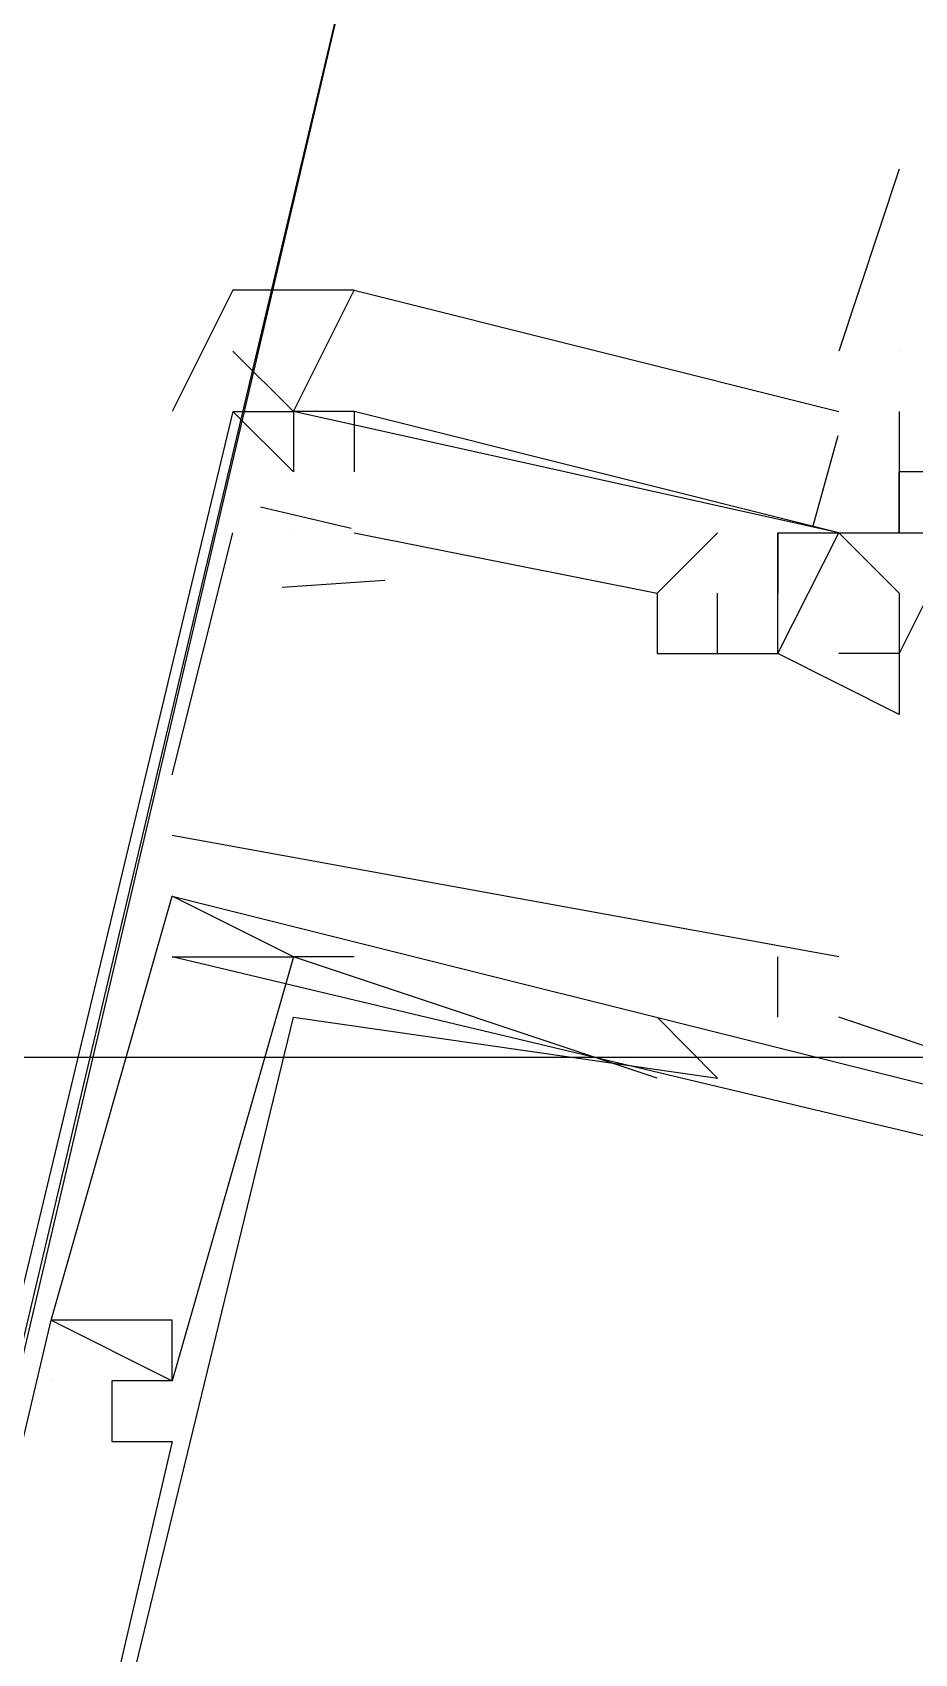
# Model space of a CAD drawing. Header units: feet. Extents: x -84 to 198, y -22 to 181.
# Drawn here: x 100.3292 to 100.5234, y 62.5177 to 62.8745 of the extents above; entities that cross this region are included whole.
import ezdxf

# ---------------------------------------------------------------- set-up
doc = ezdxf.new("R2010")
doc.units = ezdxf.units.FT
for name, color, linetype in [('A-AREA-UNIDAD', 30, 'CONTINUOUS'), ('A-LINEA', 7, 'CONTINUOUS'), ('A-MURO-CONCRETO', 8, 'CONTINUOUS')]:
    doc.layers.add(name, color=color, linetype=linetype)

msp = doc.modelspace()

# ---------------------------------------------------------------- linework, layer by layer
at = {"layer": 'A-AREA-UNIDAD'}
msp.add_lwpolyline([(116.56, 33.5644), (119.6, 36.0356), (121.728, 38.9156), (121.92, 38.9689), (123.36, 42.5244), (123.712, 45.9733), (123.12, 49.8844), (121.92, 53.5289), (119.68, 56.6933), (117.2, 58.4889), (116.96, 59.1289), (116.832, 58.4889), (116.512, 58.2933), (113.68, 58.9689), (113.44, 59.1644), (113.568, 59.7333), (112.56, 59.7333), (109.52, 60.48), (108.88, 60.48), (108.8, 60.7644), (104.56, 61.6533), (100.88, 62.6489), (100.32, 62.6489), (98.848, 56.64)], dxfattribs=at)
at = {"layer": 'A-LINEA'}
for p, q in [((100.52, 62.8444), (100.5067, 62.8044)), ((100.52, 62.8444), (100.5067, 62.8044)), ((100.3867, 62.7911), (100.3733, 62.8044)), ((100.3733, 62.8044), (100.3733, 62.8044)), ((100.3867, 62.7911), (100.3733, 62.8044)), ((100.3733, 62.8044), (100.3733, 62.8044)), ((100.3867, 62.7911), (100.3733, 62.8044)), ((100.3733, 62.8044), (100.3733, 62.8044)), ((100.3867, 62.7911), (100.3733, 62.8044)), ((100.3733, 62.8044), (100.3733, 62.8044)), ((100.3867, 62.7911), (100.3733, 62.8044)), ((100.3733, 62.8044), (100.3733, 62.8044)), ((100.3867, 62.7911), (100.3733, 62.8044)), ((100.3733, 62.8044), (100.3733, 62.8044)), ((100.52, 62.8044), (100.52, 62.8044)), ((100.52, 62.8044), (100.52, 62.8044)), ((100.3733, 62.7911), (100.3733, 62.7911)), ((100.3733, 62.7911), (100.3733, 62.7911)), ((100.3733, 62.7911), (100.3733, 62.7911)), ((100.3733, 62.7911), (100.3733, 62.7911)), ((100.3733, 62.7911), (100.3733, 62.7911)), ((100.3733, 62.7911), (100.3733, 62.7911)), ((100.3733, 62.7911), (100.3733, 62.7911)), ((100.3733, 62.7911), (100.3733, 62.7911)), ((100.3733, 62.7911), (100.3733, 62.7911)), ((100.3733, 62.7911), (100.3733, 62.7911)), ((100.3733, 62.7911), (100.3733, 62.7911)), ((100.3733, 62.7911), (100.3733, 62.7911)), ((100.3733, 62.7911), (100.3733, 62.7911)), ((100.3733, 62.7911), (100.3733, 62.7911)), ((100.3733, 62.7911), (100.3733, 62.7911)), ((100.3733, 62.7911), (100.3733, 62.7911)), ((100.3733, 62.7911), (100.3733, 62.7911)), ((100.3733, 62.7911), (100.3733, 62.7911)), ((100.3733, 62.7911), (100.3733, 62.7911)), ((100.3733, 62.7911), (100.3733, 62.7911)), ((100.3867, 62.7911), (100.3867, 62.7911)), ((100.3867, 62.7911), (100.3867, 62.7911)), ((100.3867, 62.7911), (100.3867, 62.7911)), ((100.3867, 62.7911), (100.3867, 62.7911)), ((100.3867, 62.7911), (100.3867, 62.7911)), ((100.3867, 62.7911), (100.3867, 62.7911)), ((100.3867, 62.7911), (100.3867, 62.7911)), ((100.3867, 62.7911), (100.3867, 62.7911)), ((100.3867, 62.7911), (100.3867, 62.7911)), ((100.3867, 62.7911), (100.3867, 62.7911)), ((100.3867, 62.7911), (100.3867, 62.7911)), ((100.3867, 62.7911), (100.3867, 62.7911)), ((100.3867, 62.7911), (100.3867, 62.7911)), ((100.3867, 62.7911), (100.3867, 62.7911)), ((100.3867, 62.7911), (100.3867, 62.7911)), ((100.3867, 62.7911), (100.3867, 62.7911)), ((100.3867, 62.7911), (100.3867, 62.7911)), ((100.3867, 62.7911), (100.3867, 62.7911)), ((100.5067, 62.7644), (100.4, 62.7911)), ((100.4, 62.7911), (100.4, 62.7778)), ((100.4, 62.7911), (100.4, 62.7911)), ((100.4, 62.7911), (100.4, 62.7911)), ((100.5067, 62.7644), (100.4, 62.7911)), ((100.4, 62.7911), (100.4, 62.7778)), ((100.4, 62.7911), (100.4, 62.7911)), ((100.4, 62.7911), (100.4, 62.7911)), ((100.5067, 62.7644), (100.4, 62.7911)), ((100.4, 62.7911), (100.4, 62.7778)), ((100.4, 62.7911), (100.4, 62.7911)), ((100.4, 62.7911), (100.4, 62.7911)), ((100.5067, 62.7644), (100.4, 62.7911)), ((100.4, 62.7911), (100.4, 62.7778)), ((100.4, 62.7911), (100.4, 62.7911)), ((100.4, 62.7911), (100.4, 62.7911)), ((100.5067, 62.7644), (100.4, 62.7911)), ((100.4, 62.7911), (100.4, 62.7778)), ((100.4, 62.7911), (100.4, 62.7911)), ((100.4, 62.7911), (100.4, 62.7911)), ((100.5067, 62.7644), (100.4, 62.7911)), ((100.4, 62.7911), (100.4, 62.7778)), ((100.4, 62.7911), (100.4, 62.7911)), ((100.4, 62.7911), (100.4, 62.7911)), ((100.52, 62.7911), (100.52, 62.7911)), ((100.52, 62.7911), (100.52, 62.7911)), ((100.5011, 62.7659), (100.5066, 62.7858)), ((100.5011, 62.7659), (100.5066, 62.7858)), ((100.5011, 62.7659), (100.5066, 62.7858)), ((100.5011, 62.7659), (100.5066, 62.7858)), ((100.5011, 62.7659), (100.5066, 62.7858)), ((100.5011, 62.7659), (100.5066, 62.7858)), ((100.4, 62.7778), (100.4, 62.7778)), ((100.4, 62.7778), (100.4, 62.7778)), ((100.4, 62.7778), (100.4, 62.7778)), ((100.4, 62.7778), (100.4, 62.7778)), ((100.4, 62.7778), (100.4, 62.7778)), ((100.4, 62.7778), (100.4, 62.7778)), ((100.52, 62.7778), (100.52, 62.7778)), ((100.52, 62.7778), (100.52, 62.7778)), ((100.52, 62.7778), (100.52, 62.7778)), ((100.52, 62.7778), (100.52, 62.7778)), ((100.52, 62.7778), (100.52, 62.7778)), ((100.52, 62.7778), (100.52, 62.7778)), ((100.3794, 62.7701), (100.3994, 62.7654)), ((100.3794, 62.7701), (100.3994, 62.7654)), ((100.3794, 62.7701), (100.3994, 62.7654)), ((100.3794, 62.7701), (100.3994, 62.7654)), ((100.3794, 62.7701), (100.3994, 62.7654)), ((100.3794, 62.7701), (100.3994, 62.7654)), ((100.36, 62.7111), (100.3733, 62.7644)), ((100.36, 62.7111), (100.3733, 62.7644)), ((100.36, 62.7111), (100.3733, 62.7644)), ((100.36, 62.7111), (100.3733, 62.7644)), ((100.36, 62.7111), (100.3733, 62.7644)), ((100.36, 62.7111), (100.3733, 62.7644)), ((100.3733, 62.7644), (100.3733, 62.7644)), ((100.3733, 62.7644), (100.3733, 62.7644)), ((100.3733, 62.7644), (100.3733, 62.7644)), ((100.3733, 62.7644), (100.3733, 62.7644)), ((100.3733, 62.7644), (100.3733, 62.7644)), ((100.3733, 62.7644), (100.3733, 62.7644)), ((100.3867, 62.7644), (100.3867, 62.7644)), ((100.3867, 62.7644), (100.3867, 62.7644)), ((100.3867, 62.7644), (100.3867, 62.7644)), ((100.3867, 62.7644), (100.3867, 62.7644)), ((100.3867, 62.7644), (100.3867, 62.7644)), ((100.3867, 62.7644), (100.3867, 62.7644)), ((100.3867, 62.7644), (100.3867, 62.7644)), ((100.3867, 62.7644), (100.3867, 62.7644)), ((100.3867, 62.7644), (100.3867, 62.7644)), ((100.3867, 62.7644), (100.3867, 62.7644)), ((100.3867, 62.7644), (100.3867, 62.7644)), ((100.3867, 62.7644), (100.3867, 62.7644)), ((100.4, 62.7644), (100.4667, 62.7511)), ((100.4, 62.7644), (100.4, 62.7644)), ((100.4, 62.7644), (100.4667, 62.7511)), ((100.4, 62.7644), (100.4, 62.7644)), ((100.4, 62.7644), (100.4667, 62.7511)), ((100.4, 62.7644), (100.4, 62.7644)), ((100.4, 62.7644), (100.4667, 62.7511)), ((100.4, 62.7644), (100.4, 62.7644)), ((100.4, 62.7644), (100.4667, 62.7511)), ((100.4, 62.7644), (100.4, 62.7644)), ((100.4, 62.7644), (100.4667, 62.7511)), ((100.4, 62.7644), (100.4, 62.7644)), ((100.4667, 62.7511), (100.48, 62.7644)), ((100.4667, 62.7511), (100.48, 62.7644)), ((100.4667, 62.7511), (100.48, 62.7644)), ((100.4667, 62.7511), (100.48, 62.7644)), ((100.4667, 62.7511), (100.48, 62.7644)), ((100.4667, 62.7511), (100.48, 62.7644)), ((100.48, 62.7644), (100.48, 62.7644)), ((100.48, 62.7644), (100.48, 62.7644)), ((100.48, 62.7644), (100.48, 62.7644)), ((100.48, 62.7644), (100.48, 62.7644)), ((100.48, 62.7644), (100.48, 62.7644)), ((100.48, 62.7644), (100.48, 62.7644)), ((100.4933, 62.7644), (100.4933, 62.7644)), ((100.4933, 62.7644), (100.4933, 62.7644)), ((100.4933, 62.7644), (100.4933, 62.7644)), ((100.4933, 62.7644), (100.4933, 62.7644)), ((100.4933, 62.7644), (100.4933, 62.7644)), ((100.4933, 62.7644), (100.4933, 62.7644)), ((100.4933, 62.7644), (100.4933, 62.7644)), ((100.4933, 62.7644), (100.4933, 62.7644)), ((100.4933, 62.7644), (100.4933, 62.7644)), ((100.4933, 62.7644), (100.4933, 62.7644)), ((100.4933, 62.7644), (100.4933, 62.7644)), ((100.4933, 62.7644), (100.4933, 62.7644)), ((100.4933, 62.7644), (100.4933, 62.7644)), ((100.4933, 62.7644), (100.4933, 62.7644)), ((100.4933, 62.7644), (100.4933, 62.7644)), ((100.4933, 62.7644), (100.4933, 62.7644)), ((100.4933, 62.7644), (100.4933, 62.7644)), ((100.4933, 62.7644), (100.4933, 62.7644)), ((100.4933, 62.7644), (100.4933, 62.7644)), ((100.4933, 62.7644), (100.4933, 62.7644)), ((100.5067, 62.7644), (100.5067, 62.7644)), ((100.5067, 62.7644), (100.5067, 62.7644)), ((100.5067, 62.7644), (100.5067, 62.7644)), ((100.5067, 62.7644), (100.5067, 62.7644)), ((100.5067, 62.7644), (100.5067, 62.7644)), ((100.5067, 62.7644), (100.5067, 62.7644)), ((100.5067, 62.7644), (100.5067, 62.7644)), ((100.5067, 62.7644), (100.5067, 62.7644)), ((100.5067, 62.7644), (100.5067, 62.7644)), ((100.5067, 62.7644), (100.5067, 62.7644)), ((100.52, 62.7644), (100.52, 62.7644)), ((100.52, 62.7644), (100.52, 62.7644)), ((100.52, 62.7644), (100.52, 62.7644)), ((100.52, 62.7644), (100.52, 62.7644)), ((100.3842, 62.7524), (100.4068, 62.754)), ((100.3842, 62.7524), (100.4068, 62.754)), ((100.3842, 62.7524), (100.4068, 62.754)), ((100.3842, 62.7524), (100.4068, 62.754)), ((100.3842, 62.7524), (100.4068, 62.754)), ((100.3842, 62.7524), (100.4068, 62.754)), ((100.4667, 62.7511), (100.4667, 62.7511)), ((100.4667, 62.7511), (100.4667, 62.7511)), ((100.4667, 62.7511), (100.4667, 62.7511)), ((100.4667, 62.7511), (100.4667, 62.7511)), ((100.4667, 62.7511), (100.4667, 62.7511)), ((100.4667, 62.7511), (100.4667, 62.7511)), ((100.4667, 62.7511), (100.4667, 62.7511)), ((100.4667, 62.7511), (100.4667, 62.7511)), ((100.4667, 62.7511), (100.4667, 62.7511)), ((100.4667, 62.7511), (100.4667, 62.7511)), ((100.4667, 62.7511), (100.4667, 62.7511)), ((100.4667, 62.7511), (100.4667, 62.7511)), ((100.48, 62.7378), (100.48, 62.7511)), ((100.48, 62.7511), (100.48, 62.7511)), ((100.48, 62.7511), (100.48, 62.7511)), ((100.48, 62.7378), (100.48, 62.7511)), ((100.48, 62.7511), (100.48, 62.7511)), ((100.48, 62.7511), (100.48, 62.7511)), ((100.48, 62.7378), (100.48, 62.7511)), ((100.48, 62.7511), (100.48, 62.7511)), ((100.48, 62.7511), (100.48, 62.7511)), ((100.48, 62.7378), (100.48, 62.7511)), ((100.48, 62.7511), (100.48, 62.7511)), ((100.48, 62.7511), (100.48, 62.7511)), ((100.48, 62.7378), (100.48, 62.7511)), ((100.48, 62.7511), (100.48, 62.7511)), ((100.48, 62.7511), (100.48, 62.7511)), ((100.48, 62.7378), (100.48, 62.7511)), ((100.48, 62.7511), (100.48, 62.7511)), ((100.48, 62.7511), (100.48, 62.7511)), ((100.4933, 62.7511), (100.4933, 62.7511)), ((100.4933, 62.7511), (100.4933, 62.7511)), ((100.4933, 62.7511), (100.4933, 62.7511)), ((100.4933, 62.7511), (100.4933, 62.7511)), ((100.4933, 62.7511), (100.4933, 62.7511)), ((100.4933, 62.7511), (100.4933, 62.7511)), ((100.4933, 62.7511), (100.4933, 62.7511)), ((100.4933, 62.7511), (100.4933, 62.7511)), ((100.4933, 62.7511), (100.4933, 62.7511)), ((100.4933, 62.7511), (100.4933, 62.7511)), ((100.4933, 62.7511), (100.4933, 62.7511)), ((100.4933, 62.7511), (100.4933, 62.7511)), ((100.4933, 62.7511), (100.4933, 62.7511)), ((100.4933, 62.7511), (100.4933, 62.7511)), ((100.4933, 62.7511), (100.4933, 62.7511)), ((100.4933, 62.7511), (100.4933, 62.7511)), ((100.4933, 62.7511), (100.4933, 62.7511)), ((100.4933, 62.7511), (100.4933, 62.7511)), ((100.4933, 62.7511), (100.4933, 62.7511)), ((100.4933, 62.7511), (100.4933, 62.7511)), ((100.52, 62.7511), (100.52, 62.7511)), ((100.52, 62.7511), (100.52, 62.7511)), ((100.4667, 62.7378), (100.4667, 62.7378)), ((100.4667, 62.7378), (100.4667, 62.7378)), ((100.4667, 62.7378), (100.4667, 62.7378)), ((100.4667, 62.7378), (100.4667, 62.7378)), ((100.4667, 62.7378), (100.4667, 62.7378)), ((100.4667, 62.7378), (100.4667, 62.7378)), ((100.48, 62.7378), (100.48, 62.7378)), ((100.48, 62.7378), (100.48, 62.7378)), ((100.48, 62.7378), (100.48, 62.7378)), ((100.48, 62.7378), (100.48, 62.7378)), ((100.48, 62.7378), (100.48, 62.7378)), ((100.48, 62.7378), (100.48, 62.7378)), ((100.4933, 62.7378), (100.4933, 62.7378)), ((100.4933, 62.7378), (100.4933, 62.7378)), ((100.4933, 62.7378), (100.4933, 62.7378)), ((100.4933, 62.7378), (100.4933, 62.7378)), ((100.4933, 62.7378), (100.4933, 62.7378)), ((100.4933, 62.7378), (100.4933, 62.7378)), ((100.4933, 62.7378), (100.4933, 62.7378)), ((100.4933, 62.7378), (100.4933, 62.7378)), ((100.4933, 62.7378), (100.4933, 62.7378)), ((100.4933, 62.7378), (100.4933, 62.7378)), ((100.5067, 62.7378), (100.5067, 62.7378)), ((100.5067, 62.7378), (100.5067, 62.7378)), ((100.52, 62.7378), (100.52, 62.7378)), ((100.52, 62.7378), (100.52, 62.7378)), ((100.52, 62.7378), (100.52, 62.7378)), ((100.52, 62.7378), (100.52, 62.7378)), ((100.52, 62.7244), (100.52, 62.7244)), ((100.52, 62.7244), (100.52, 62.7244)), ((100.36, 62.7111), (100.36, 62.7111)), ((100.36, 62.7111), (100.36, 62.7111)), ((100.36, 62.7111), (100.36, 62.7111)), ((100.36, 62.7111), (100.36, 62.7111)), ((100.36, 62.7111), (100.36, 62.7111)), ((100.36, 62.7111), (100.36, 62.7111)), ((100.5067, 62.6711), (100.36, 62.6978)), ((100.36, 62.6978), (100.36, 62.6978)), ((100.5067, 62.6711), (100.36, 62.6978)), ((100.36, 62.6978), (100.36, 62.6978)), ((100.5067, 62.6711), (100.36, 62.6978)), ((100.36, 62.6978), (100.36, 62.6978)), ((100.5067, 62.6711), (100.36, 62.6978)), ((100.36, 62.6978), (100.36, 62.6978)), ((100.5067, 62.6711), (100.36, 62.6978)), ((100.36, 62.6978), (100.36, 62.6978)), ((100.5067, 62.6711), (100.36, 62.6978)), ((100.36, 62.6978), (100.36, 62.6978)), ((100.3333, 62.5911), (100.36, 62.6844)), ((100.3333, 62.5911), (100.36, 62.6844)), ((100.3333, 62.5911), (100.36, 62.6844)), ((100.3333, 62.5911), (100.36, 62.6844)), ((100.3333, 62.5911), (100.36, 62.6844)), ((100.3333, 62.5911), (100.36, 62.6844)), ((100.36, 62.6844), (100.36, 62.6844)), ((100.36, 62.6844), (100.5733, 62.6311)), ((100.36, 62.6844), (100.36, 62.6844)), ((100.36, 62.6844), (100.36, 62.6844)), ((100.36, 62.6844), (100.5733, 62.6311)), ((100.36, 62.6844), (100.36, 62.6844)), ((100.36, 62.6844), (100.36, 62.6844)), ((100.36, 62.6844), (100.5733, 62.6311)), ((100.36, 62.6844), (100.36, 62.6844)), ((100.36, 62.6844), (100.36, 62.6844)), ((100.36, 62.6844), (100.5733, 62.6311)), ((100.36, 62.6844), (100.36, 62.6844)), ((100.36, 62.6844), (100.36, 62.6844)), ((100.36, 62.6844), (100.5733, 62.6311)), ((100.36, 62.6844), (100.36, 62.6844)), ((100.36, 62.6844), (100.36, 62.6844)), ((100.36, 62.6844), (100.5733, 62.6311)), ((100.36, 62.6844), (100.36, 62.6844)), ((100.36, 62.6711), (100.36, 62.6711)), ((100.36, 62.6711), (100.36, 62.6711)), ((100.36, 62.6711), (100.36, 62.6711)), ((100.36, 62.6711), (100.36, 62.6711)), ((100.36, 62.6711), (100.36, 62.6711)), ((100.36, 62.6711), (100.36, 62.6711)), ((100.36, 62.6711), (100.36, 62.6711)), ((100.36, 62.6711), (100.36, 62.6711)), ((100.36, 62.6711), (100.36, 62.6711)), ((100.36, 62.6711), (100.36, 62.6711)), ((100.36, 62.6711), (100.36, 62.6711)), ((100.36, 62.6711), (100.36, 62.6711)), ((100.4667, 62.6444), (100.3867, 62.6711)), ((100.3867, 62.6711), (100.3867, 62.6711)), ((100.3867, 62.6711), (100.3867, 62.6711)), ((100.3867, 62.6711), (100.3867, 62.6711)), ((100.4667, 62.6444), (100.3867, 62.6711)), ((100.3867, 62.6711), (100.3867, 62.6711)), ((100.3867, 62.6711), (100.3867, 62.6711)), ((100.3867, 62.6711), (100.3867, 62.6711)), ((100.4667, 62.6444), (100.3867, 62.6711)), ((100.3867, 62.6711), (100.3867, 62.6711)), ((100.3867, 62.6711), (100.3867, 62.6711)), ((100.3867, 62.6711), (100.3867, 62.6711)), ((100.4667, 62.6444), (100.3867, 62.6711)), ((100.3867, 62.6711), (100.3867, 62.6711)), ((100.3867, 62.6711), (100.3867, 62.6711)), ((100.3867, 62.6711), (100.3867, 62.6711)), ((100.4667, 62.6444), (100.3867, 62.6711)), ((100.3867, 62.6711), (100.3867, 62.6711)), ((100.3867, 62.6711), (100.3867, 62.6711)), ((100.3867, 62.6711), (100.3867, 62.6711)), ((100.4667, 62.6444), (100.3867, 62.6711)), ((100.3867, 62.6711), (100.3867, 62.6711)), ((100.3867, 62.6711), (100.3867, 62.6711)), ((100.3867, 62.6711), (100.3867, 62.6711)), ((100.4, 62.6711), (100.4, 62.6711)), ((100.4, 62.6711), (100.4, 62.6711)), ((100.4, 62.6711), (100.4, 62.6711)), ((100.4, 62.6711), (100.4, 62.6711)), ((100.4, 62.6711), (100.4, 62.6711)), ((100.4, 62.6711), (100.4, 62.6711)), ((100.4933, 62.6578), (100.4933, 62.6711)), ((100.4933, 62.6711), (100.4933, 62.6711)), ((100.4933, 62.6578), (100.4933, 62.6711)), ((100.4933, 62.6711), (100.4933, 62.6711)), ((100.4933, 62.6578), (100.4933, 62.6711)), ((100.4933, 62.6711), (100.4933, 62.6711)), ((100.4933, 62.6578), (100.4933, 62.6711)), ((100.4933, 62.6711), (100.4933, 62.6711)), ((100.4933, 62.6578), (100.4933, 62.6711)), ((100.4933, 62.6711), (100.4933, 62.6711)), ((100.4933, 62.6578), (100.4933, 62.6711)), ((100.4933, 62.6711), (100.4933, 62.6711)), ((100.5067, 62.6711), (100.5067, 62.6711)), ((100.5067, 62.6711), (100.5067, 62.6711)), ((100.5067, 62.6711), (100.5067, 62.6711)), ((100.5067, 62.6711), (100.5067, 62.6711)), ((100.5067, 62.6711), (100.5067, 62.6711)), ((100.5067, 62.6711), (100.5067, 62.6711)), ((100.3867, 62.6578), (100.3867, 62.6578)), ((100.3867, 62.6578), (100.3867, 62.6578)), ((100.3867, 62.6578), (100.3867, 62.6578)), ((100.3867, 62.6578), (100.3867, 62.6578)), ((100.3867, 62.6578), (100.3867, 62.6578)), ((100.3867, 62.6578), (100.3867, 62.6578)), ((100.4667, 62.6578), (100.4667, 62.6578)), ((100.4667, 62.6578), (100.4667, 62.6578)), ((100.4667, 62.6578), (100.4667, 62.6578)), ((100.4667, 62.6578), (100.4667, 62.6578)), ((100.4667, 62.6578), (100.4667, 62.6578)), ((100.4667, 62.6578), (100.4667, 62.6578)), ((100.4933, 62.6578), (100.4933, 62.6578)), ((100.4933, 62.6578), (100.4933, 62.6578)), ((100.4933, 62.6578), (100.4933, 62.6578)), ((100.4933, 62.6578), (100.4933, 62.6578)), ((100.4933, 62.6578), (100.4933, 62.6578)), ((100.4933, 62.6578), (100.4933, 62.6578)), ((100.5067, 62.6578), (100.5067, 62.6578)), ((100.5067, 62.6578), (100.5067, 62.6578)), ((100.5067, 62.6578), (100.5067, 62.6578)), ((100.5067, 62.6578), (100.5067, 62.6578)), ((100.5067, 62.6578), (100.5067, 62.6578)), ((100.5067, 62.6578), (100.5067, 62.6578)), ((100.4667, 62.6444), (100.4667, 62.6444)), ((100.4667, 62.6444), (100.4667, 62.6444)), ((100.4667, 62.6444), (100.4667, 62.6444)), ((100.4667, 62.6444), (100.4667, 62.6444)), ((100.4667, 62.6444), (100.4667, 62.6444)), ((100.4667, 62.6444), (100.4667, 62.6444)), ((100.48, 62.6444), (100.48, 62.6444)), ((100.48, 62.6444), (100.48, 62.6444)), ((100.48, 62.6444), (100.48, 62.6444)), ((100.48, 62.6444), (100.48, 62.6444)), ((100.48, 62.6444), (100.48, 62.6444)), ((100.48, 62.6444), (100.48, 62.6444)), ((100.3333, 62.5911), (100.3333, 62.5911)), ((100.3333, 62.5911), (100.3333, 62.5911)), ((100.3333, 62.5911), (100.3333, 62.5911)), ((100.3333, 62.5911), (100.3333, 62.5911)), ((100.3333, 62.5911), (100.3333, 62.5911)), ((100.3333, 62.5911), (100.3333, 62.5911)), ((100.3333, 62.5911), (100.3333, 62.5911)), ((100.3333, 62.5911), (100.3333, 62.5911)), ((100.3333, 62.5911), (100.3333, 62.5911)), ((100.3333, 62.5911), (100.3333, 62.5911)), ((100.3333, 62.5911), (100.3333, 62.5911)), ((100.3333, 62.5911), (100.3333, 62.5911)), ((100.3467, 62.5911), (100.3467, 62.5911)), ((100.3467, 62.5911), (100.3467, 62.5911)), ((100.3467, 62.5911), (100.3467, 62.5911)), ((100.3467, 62.5911), (100.3467, 62.5911)), ((100.3467, 62.5911), (100.3467, 62.5911)), ((100.3467, 62.5911), (100.3467, 62.5911)), ((100.36, 62.5911), (100.36, 62.5911)), ((100.36, 62.5911), (100.36, 62.5911)), ((100.36, 62.5911), (100.36, 62.5911)), ((100.36, 62.5911), (100.36, 62.5911)), ((100.36, 62.5911), (100.36, 62.5911)), ((100.36, 62.5911), (100.36, 62.5911)), ((100.3333, 62.5778), (100.3333, 62.5778)), ((100.3333, 62.5778), (100.3333, 62.5778)), ((100.3333, 62.5778), (100.3333, 62.5778)), ((100.3333, 62.5778), (100.3333, 62.5778)), ((100.3333, 62.5778), (100.3333, 62.5778)), ((100.3333, 62.5778), (100.3333, 62.5778)), ((100.3467, 62.5778), (100.3467, 62.5778)), ((100.3467, 62.5778), (100.3467, 62.5778)), ((100.3467, 62.5778), (100.3467, 62.5778)), ((100.3467, 62.5778), (100.3467, 62.5778)), ((100.3467, 62.5778), (100.3467, 62.5778)), ((100.3467, 62.5778), (100.3467, 62.5778)), ((100.3467, 62.5778), (100.3467, 62.5778)), ((100.3467, 62.5778), (100.3467, 62.5778)), ((100.3467, 62.5778), (100.3467, 62.5778)), ((100.3467, 62.5778), (100.3467, 62.5778)), ((100.3467, 62.5778), (100.3467, 62.5778)), ((100.3467, 62.5778), (100.3467, 62.5778)), ((100.36, 62.5778), (100.36, 62.5778)), ((100.36, 62.5778), (100.36, 62.5778)), ((100.36, 62.5778), (100.36, 62.5778)), ((100.36, 62.5778), (100.36, 62.5778)), ((100.36, 62.5778), (100.36, 62.5778)), ((100.36, 62.5778), (100.36, 62.5778)), ((100.36, 62.5778), (100.36, 62.5778)), ((100.36, 62.5778), (100.36, 62.5778)), ((100.36, 62.5778), (100.36, 62.5778)), ((100.36, 62.5778), (100.36, 62.5778)), ((100.36, 62.5778), (100.36, 62.5778)), ((100.36, 62.5778), (100.36, 62.5778)), ((100.36, 62.5778), (100.36, 62.5778)), ((100.36, 62.5778), (100.36, 62.5778)), ((100.36, 62.5778), (100.36, 62.5778)), ((100.36, 62.5778), (100.36, 62.5778)), ((100.36, 62.5778), (100.36, 62.5778)), ((100.36, 62.5778), (100.36, 62.5778)), ((100.3467, 62.5644), (100.3467, 62.5644)), ((100.3467, 62.5644), (100.3467, 62.5644)), ((100.3467, 62.5644), (100.3467, 62.5644)), ((100.3467, 62.5644), (100.3467, 62.5644)), ((100.3467, 62.5644), (100.3467, 62.5644)), ((100.3467, 62.5644), (100.3467, 62.5644)), ((100.36, 62.5644), (100.36, 62.5644)), ((100.36, 62.5644), (100.36, 62.5644)), ((100.36, 62.5644), (100.36, 62.5644)), ((100.36, 62.5644), (100.36, 62.5644)), ((100.36, 62.5644), (100.36, 62.5644)), ((100.36, 62.5644), (100.36, 62.5644))]:
    msp.add_line(p, q, dxfattribs=at)
for points in [[(100.4133, 62.9511), (98.88, 56.4711), (95.96, 57.1511), (97.4933, 63.6444), (100.4133, 62.9511)], [(100.5333, 62.7911), (100.5467, 62.8444), (100.5467, 62.8444), (100.5333, 62.7778), (100.52, 62.7778), (100.52, 62.7644), (100.5333, 62.7644), (100.52, 62.7378), (100.52, 62.7244), (100.4933, 62.7378), (100.4933, 62.7378), (100.4933, 62.7378), (100.4933, 62.7378), (100.4933, 62.7511), (100.4933, 62.7511)], [(100.5333, 62.7911), (100.5467, 62.8444), (100.5467, 62.8444), (100.5333, 62.7778), (100.52, 62.7778), (100.52, 62.7644), (100.5333, 62.7644), (100.52, 62.7378), (100.52, 62.7244), (100.4933, 62.7378), (100.4933, 62.7378), (100.4933, 62.7378), (100.4933, 62.7378), (100.4933, 62.7511), (100.4933, 62.7511)], [(100.4, 62.7911), (100.3867, 62.7911), (100.4, 62.8178), (100.3733, 62.8178), (100.36, 62.7911)], [(100.4, 62.7911), (100.3867, 62.7911), (100.4, 62.8178), (100.3733, 62.8178), (100.36, 62.7911)], [(100.5067, 62.7644), (100.3867, 62.7911), (100.4, 62.8178), (100.5067, 62.7911)], [(100.5067, 62.7644), (100.3867, 62.7911), (100.4, 62.8178), (100.5067, 62.7911)], [(100.5067, 62.7644), (100.3867, 62.7911), (100.4, 62.8178), (100.5067, 62.7911)], [(100.5067, 62.7644), (100.3867, 62.7911), (100.4, 62.8178), (100.5067, 62.7911)], [(100.5067, 62.7644), (100.3867, 62.7911), (100.4, 62.8178), (100.5067, 62.7911)], [(100.5067, 62.7644), (100.3867, 62.7911), (100.4, 62.8178), (100.5067, 62.7911)], [(100.3733, 62.7911), (100.3733, 62.7911), (100.3867, 62.7911), (100.3733, 62.8044)], [(100.3733, 62.7911), (100.3733, 62.7911), (100.3867, 62.7911), (100.3733, 62.8044)], [(100.3733, 62.7911), (100.2133, 62.1244), (100.3733, 62.0844), (100.3733, 62.0978), (100.4533, 62.0844), (100.4533, 62.1111), (100.4533, 62.0978)], [(100.3733, 62.7911), (100.2133, 62.1244), (100.3733, 62.0844), (100.3733, 62.0978), (100.4533, 62.0844), (100.4533, 62.1111), (100.4533, 62.0978)], [(100.3733, 62.7911), (100.2133, 62.1244), (100.3733, 62.0844), (100.3733, 62.0978), (100.4533, 62.0844), (100.4533, 62.1111), (100.4533, 62.0978)], [(100.3733, 62.7911), (100.2133, 62.1244), (100.3733, 62.0844), (100.3733, 62.0978), (100.4533, 62.0844), (100.4533, 62.1111), (100.4533, 62.0978)], [(100.3733, 62.7911), (100.2133, 62.1244), (100.3733, 62.0844), (100.3733, 62.0978), (100.4533, 62.0844), (100.4533, 62.1111), (100.4533, 62.0978)], [(100.3733, 62.7911), (100.2133, 62.1244), (100.3733, 62.0844), (100.3733, 62.0978), (100.4533, 62.0844), (100.4533, 62.1111), (100.4533, 62.0978)], [(100.3867, 62.7911), (100.3867, 62.7911), (100.3867, 62.7778), (100.3733, 62.7911)], [(100.3867, 62.7911), (100.3867, 62.7911), (100.3867, 62.7778), (100.3733, 62.7911)], [(100.52, 62.7911), (100.52, 62.7911), (100.52, 62.7778), (100.52, 62.7778)], [(100.52, 62.7911), (100.52, 62.7911), (100.52, 62.7778), (100.52, 62.7778)], [(100.4933, 62.7644), (100.5067, 62.7644), (100.52, 62.7644), (100.52, 62.7644), (100.52, 62.7778)], [(100.4933, 62.7644), (100.5067, 62.7644), (100.52, 62.7644), (100.52, 62.7644), (100.52, 62.7778)], [(100.4933, 62.7378), (100.5067, 62.7644), (100.52, 62.7511), (100.52, 62.7378), (100.5067, 62.7378)], [(100.4933, 62.7644), (100.4933, 62.7511), (100.4933, 62.7644)], [(100.4933, 62.7511), (100.4933, 62.7511), (100.4933, 62.7644), (100.4933, 62.7644)], [(100.4933, 62.7644), (100.4933, 62.7511), (100.4933, 62.7644)], [(100.4933, 62.7511), (100.4933, 62.7511), (100.4933, 62.7644), (100.4933, 62.7644)], [(100.4933, 62.7644), (100.4933, 62.7511), (100.4933, 62.7644)], [(100.4933, 62.7511), (100.4933, 62.7511), (100.4933, 62.7644), (100.4933, 62.7644)], [(100.4933, 62.7378), (100.5067, 62.7644), (100.52, 62.7511), (100.52, 62.7378), (100.5067, 62.7378)], [(100.4933, 62.7644), (100.4933, 62.7511), (100.4933, 62.7644)], [(100.4933, 62.7511), (100.4933, 62.7511), (100.4933, 62.7644), (100.4933, 62.7644)], [(100.4933, 62.7644), (100.4933, 62.7511), (100.4933, 62.7644)], [(100.4933, 62.7511), (100.4933, 62.7511), (100.4933, 62.7644), (100.4933, 62.7644)], [(100.4933, 62.7644), (100.4933, 62.7511), (100.4933, 62.7644)], [(100.4933, 62.7511), (100.4933, 62.7511), (100.4933, 62.7644), (100.4933, 62.7644)], [(100.4667, 62.7511), (100.4667, 62.7378), (100.4933, 62.7378), (100.4933, 62.7511)], [(100.4667, 62.7511), (100.4667, 62.7378), (100.4933, 62.7378), (100.4933, 62.7511)], [(100.4667, 62.7511), (100.4667, 62.7378), (100.4933, 62.7378), (100.4933, 62.7511)], [(100.4667, 62.7511), (100.4667, 62.7378), (100.4933, 62.7378), (100.4933, 62.7511)], [(100.4667, 62.7511), (100.4667, 62.7378), (100.4933, 62.7378), (100.4933, 62.7511)], [(100.4667, 62.7511), (100.4667, 62.7378), (100.4933, 62.7378), (100.4933, 62.7511)], [(100.4, 62.6711), (100.3867, 62.6711), (100.36, 62.6844)], [(100.4, 62.6711), (100.3867, 62.6711), (100.36, 62.6844)], [(100.4, 62.6711), (100.3867, 62.6711), (100.36, 62.6844)], [(100.4, 62.6711), (100.3867, 62.6711), (100.36, 62.6844)], [(100.4, 62.6711), (100.3867, 62.6711), (100.36, 62.6844)], [(100.4, 62.6711), (100.3867, 62.6711), (100.36, 62.6844)], [(100.36, 62.6711), (100.3867, 62.6711), (100.36, 62.5778), (100.3467, 62.5778), (100.3467, 62.5644), (100.36, 62.5644), (100.2667, 62.1644), (100.2533, 62.1644), (100.24, 62.1378), (100.2267, 62.1378)], [(100.36, 62.6711), (100.3867, 62.6711), (100.36, 62.5778), (100.3467, 62.5778), (100.3467, 62.5644), (100.36, 62.5644), (100.2667, 62.1644), (100.2533, 62.1644), (100.24, 62.1378), (100.2267, 62.1378)], [(100.36, 62.6711), (100.3867, 62.6711), (100.36, 62.5778), (100.3467, 62.5778), (100.3467, 62.5644), (100.36, 62.5644), (100.2667, 62.1644), (100.2533, 62.1644), (100.24, 62.1378), (100.2267, 62.1378)], [(100.36, 62.6711), (100.3867, 62.6711), (100.36, 62.5778), (100.3467, 62.5778), (100.3467, 62.5644), (100.36, 62.5644), (100.2667, 62.1644), (100.2533, 62.1644), (100.24, 62.1378), (100.2267, 62.1378)], [(100.36, 62.6711), (100.3867, 62.6711), (100.36, 62.5778), (100.3467, 62.5778), (100.3467, 62.5644), (100.36, 62.5644), (100.2667, 62.1644), (100.2533, 62.1644), (100.24, 62.1378), (100.2267, 62.1378)], [(100.36, 62.6711), (100.3867, 62.6711), (100.36, 62.5778), (100.3467, 62.5778), (100.3467, 62.5644), (100.36, 62.5644), (100.2667, 62.1644), (100.2533, 62.1644), (100.24, 62.1378), (100.2267, 62.1378)], [(100.64, 62.6044), (100.64, 62.6178), (100.6667, 62.6044), (100.64, 62.6044), (100.36, 62.6711)], [(100.64, 62.6044), (100.64, 62.6178), (100.6667, 62.6044), (100.64, 62.6044), (100.36, 62.6711)], [(100.64, 62.6044), (100.64, 62.6178), (100.6667, 62.6044), (100.64, 62.6044), (100.36, 62.6711)], [(100.64, 62.6044), (100.64, 62.6178), (100.6667, 62.6044), (100.64, 62.6044), (100.36, 62.6711)], [(100.64, 62.6044), (100.64, 62.6178), (100.6667, 62.6044), (100.64, 62.6044), (100.36, 62.6711)], [(100.64, 62.6044), (100.64, 62.6178), (100.6667, 62.6044), (100.64, 62.6044), (100.36, 62.6711)], [(100.2667, 62.1644), (100.3867, 62.6578), (100.48, 62.6444), (100.48, 62.6444), (100.4667, 62.6578)], [(100.2667, 62.1644), (100.3867, 62.6578), (100.48, 62.6444), (100.48, 62.6444), (100.4667, 62.6578)], [(100.2667, 62.1644), (100.3867, 62.6578), (100.48, 62.6444), (100.48, 62.6444), (100.4667, 62.6578)], [(100.2667, 62.1644), (100.3867, 62.6578), (100.48, 62.6444), (100.48, 62.6444), (100.4667, 62.6578)], [(100.2667, 62.1644), (100.3867, 62.6578), (100.48, 62.6444), (100.48, 62.6444), (100.4667, 62.6578)], [(100.2667, 62.1644), (100.3867, 62.6578), (100.48, 62.6444), (100.48, 62.6444), (100.4667, 62.6578)], [(100.56, 62.6444), (100.5467, 62.6578), (100.5467, 62.6444), (100.5067, 62.6578)], [(100.56, 62.6444), (100.5467, 62.6578), (100.5467, 62.6444), (100.5067, 62.6578)], [(100.56, 62.6444), (100.5467, 62.6578), (100.5467, 62.6444), (100.5067, 62.6578)], [(100.56, 62.6444), (100.5467, 62.6578), (100.5467, 62.6444), (100.5067, 62.6578)], [(100.56, 62.6444), (100.5467, 62.6578), (100.5467, 62.6444), (100.5067, 62.6578)], [(100.56, 62.6444), (100.5467, 62.6578), (100.5467, 62.6444), (100.5067, 62.6578)], [(100.24, 62.1378), (100.2267, 62.1378), (100.3333, 62.5911)], [(100.24, 62.1378), (100.2267, 62.1378), (100.3333, 62.5911)], [(100.24, 62.1378), (100.2267, 62.1378), (100.3333, 62.5911)], [(100.24, 62.1378), (100.2267, 62.1378), (100.3333, 62.5911)], [(100.24, 62.1378), (100.2267, 62.1378), (100.3333, 62.5911)], [(100.24, 62.1378), (100.2267, 62.1378), (100.3333, 62.5911)], [(100.36, 62.5778), (100.36, 62.5911), (100.3333, 62.5911), (100.36, 62.5778), (100.3467, 62.5778)], [(100.36, 62.5778), (100.36, 62.5911), (100.3333, 62.5911), (100.36, 62.5778), (100.3467, 62.5778)], [(100.36, 62.5778), (100.36, 62.5911), (100.3333, 62.5911), (100.36, 62.5778), (100.3467, 62.5778)], [(100.36, 62.5778), (100.36, 62.5911), (100.3333, 62.5911), (100.36, 62.5778), (100.3467, 62.5778)], [(100.36, 62.5778), (100.36, 62.5911), (100.3333, 62.5911), (100.36, 62.5778), (100.3467, 62.5778)], [(100.36, 62.5778), (100.36, 62.5911), (100.3333, 62.5911), (100.36, 62.5778), (100.3467, 62.5778)], [(100.3467, 62.5778), (100.3467, 62.5644), (100.3467, 62.5644), (100.36, 62.5644)], [(100.3467, 62.5778), (100.3467, 62.5644), (100.3467, 62.5644), (100.36, 62.5644)], [(100.3467, 62.5778), (100.3467, 62.5644), (100.3467, 62.5644), (100.36, 62.5644)], [(100.3467, 62.5778), (100.3467, 62.5644), (100.3467, 62.5644), (100.36, 62.5644)], [(100.3467, 62.5778), (100.3467, 62.5644), (100.3467, 62.5644), (100.36, 62.5644)], [(100.3467, 62.5778), (100.3467, 62.5644), (100.3467, 62.5644), (100.36, 62.5644)]]:
    msp.add_lwpolyline(points, dxfattribs=at)
at = {"layer": 'A-MURO-CONCRETO'}
msp.add_lwpolyline([(97.3333, 62.9511), (100.4133, 62.9511), (99.0533, 57.1511), (97.3333, 62.9511), (97.3333, 62.9511)], dxfattribs=at)

doc.saveas('drawing.dxf')
